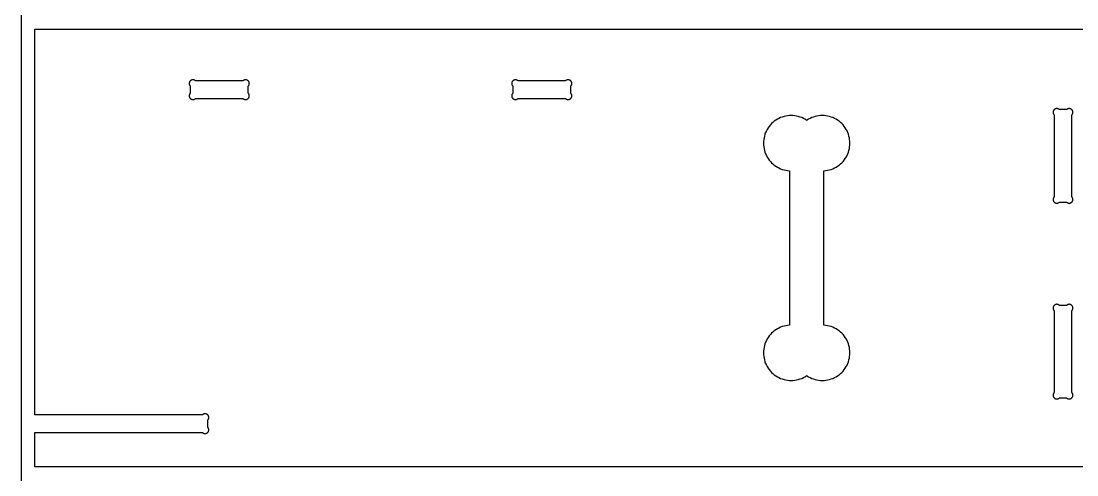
# Model space of a CAD drawing. Header units: millimetres. Extents: x 0 to 2787, y 0 to 1840.
# Drawn here: x 0 to 917, y 918 to 1312 of the extents above; entities that cross this region are included whole.
import ezdxf

# ---------------------------------------------------------------- set-up
doc = ezdxf.new("R2010")
doc.units = ezdxf.units.MM
for name, color, linetype in [('CHAPA_NAO_CORTAR', 8, 'Continuous'), ('CORTE_EXTERNO', 1, 'Continuous'), ('CORTE_INTERNO', 5, 'Continuous')]:
    doc.layers.add(name, color=color, linetype=linetype)

msp = doc.modelspace()

# ---------------------------------------------------------------- linework, layer by layer
at = {"layer": 'CHAPA_NAO_CORTAR'}
msp.add_lwpolyline([(0, 0), (2750, 0), (2750, 1840), (0, 1840)], close=True, dxfattribs=at)
at = {"layer": 'CORTE_EXTERNO'}
msp.add_lwpolyline([(1512, 925), (12, 925), (12, 954.85), (157.4, 954.85), (157.4, 954.85), (157.64, 954.64), (157.9, 954.45), (158.17, 954.28), (158.46, 954.15), (158.76, 954.04), (159.07, 953.96), (159.38, 953.91), (159.7, 953.9), (160.02, 953.91), (160.34, 953.96), (160.65, 954.04), (160.95, 954.15), (161.23, 954.28), (161.51, 954.45), (161.76, 954.64), (162, 954.85), (162.21, 955.09), (162.4, 955.34), (162.57, 955.62), (162.7, 955.9), (162.81, 956.2), (162.89, 956.51), (162.94, 956.83), (162.95, 957.15), (162.94, 957.47), (162.89, 957.78), (162.81, 958.09), (162.7, 958.39), (162.57, 958.68), (162.4, 958.95), (162.21, 959.21), (162, 959.45), (162, 965.55), (162.21, 965.79), (162.4, 966.05), (162.57, 966.32), (162.7, 966.61), (162.81, 966.91), (162.89, 967.22), (162.94, 967.53), (162.95, 967.85), (162.94, 968.17), (162.89, 968.49), (162.81, 968.8), (162.7, 969.1), (162.57, 969.38), (162.4, 969.66), (162.21, 969.91), (162, 970.15), (161.76, 970.36), (161.51, 970.55), (161.23, 970.72), (160.95, 970.85), (160.65, 970.96), (160.34, 971.04), (160.02, 971.09), (159.7, 971.1), (159.38, 971.09), (159.07, 971.04), (158.76, 970.96), (158.46, 970.85), (158.17, 970.72), (157.9, 970.55), (157.64, 970.36), (157.4, 970.15), (12, 970.15), (12, 970.15), (12, 1305), (1512, 1305)], dxfattribs=at)
at = {"layer": 'CORTE_INTERNO'}
for points in [[(151.45, 1260.15), (151.21, 1260.36), (150.95, 1260.55), (150.68, 1260.72), (150.39, 1260.85), (150.09, 1260.96), (149.78, 1261.04), (149.47, 1261.09), (149.15, 1261.1), (148.83, 1261.09), (148.51, 1261.04), (148.2, 1260.96), (147.9, 1260.85), (147.62, 1260.72), (147.34, 1260.55), (147.09, 1260.36), (146.85, 1260.15), (146.64, 1259.91), (146.45, 1259.66), (146.28, 1259.38), (146.15, 1259.1), (146.04, 1258.8), (145.96, 1258.49), (145.91, 1258.17), (145.9, 1257.85), (145.91, 1257.53), (145.96, 1257.22), (146.04, 1256.91), (146.15, 1256.61), (146.28, 1256.32), (146.45, 1256.05), (146.64, 1255.79), (146.85, 1255.55), (146.85, 1249.45), (146.64, 1249.21), (146.45, 1248.95), (146.28, 1248.68), (146.15, 1248.39), (146.04, 1248.09), (145.96, 1247.78), (145.91, 1247.47), (145.9, 1247.15), (145.91, 1246.83), (145.96, 1246.51), (146.04, 1246.2), (146.15, 1245.9), (146.28, 1245.62), (146.45, 1245.34), (146.64, 1245.09), (146.85, 1244.85), (147.09, 1244.64), (147.34, 1244.45), (147.62, 1244.28), (147.9, 1244.15), (148.2, 1244.04), (148.51, 1243.96), (148.83, 1243.91), (149.15, 1243.9), (149.47, 1243.91), (149.78, 1243.96), (150.09, 1244.04), (150.39, 1244.15), (150.68, 1244.28), (150.95, 1244.45), (151.21, 1244.64), (151.45, 1244.85), (192.55, 1244.85), (192.79, 1244.64), (193.05, 1244.45), (193.32, 1244.28), (193.61, 1244.15), (193.91, 1244.04), (194.22, 1243.96), (194.53, 1243.91), (194.85, 1243.9), (195.17, 1243.91), (195.49, 1243.96), (195.8, 1244.04), (196.1, 1244.15), (196.38, 1244.28), (196.66, 1244.45), (196.91, 1244.64), (197.15, 1244.85), (197.36, 1245.09), (197.55, 1245.34), (197.72, 1245.62), (197.85, 1245.9), (197.96, 1246.2), (198.04, 1246.51), (198.09, 1246.83), (198.1, 1247.15), (198.09, 1247.47), (198.04, 1247.78), (197.96, 1248.09), (197.85, 1248.39), (197.72, 1248.68), (197.55, 1248.95), (197.36, 1249.21), (197.15, 1249.45), (197.15, 1255.55), (197.36, 1255.79), (197.55, 1256.05), (197.72, 1256.32), (197.85, 1256.61), (197.96, 1256.91), (198.04, 1257.22), (198.09, 1257.53), (198.1, 1257.85), (198.09, 1258.17), (198.04, 1258.49), (197.96, 1258.8), (197.85, 1259.1), (197.72, 1259.38), (197.55, 1259.66), (197.36, 1259.91), (197.15, 1260.15), (196.91, 1260.36), (196.66, 1260.55), (196.38, 1260.72), (196.1, 1260.85), (195.8, 1260.96), (195.49, 1261.04), (195.17, 1261.09), (194.85, 1261.1), (194.53, 1261.09), (194.22, 1261.04), (193.91, 1260.96), (193.61, 1260.85), (193.32, 1260.72), (193.05, 1260.55), (192.79, 1260.36), (192.55, 1260.15), (151.45, 1260.15)], [(431.45, 1260.15), (431.21, 1260.36), (430.95, 1260.55), (430.68, 1260.72), (430.39, 1260.85), (430.09, 1260.96), (429.78, 1261.04), (429.47, 1261.09), (429.15, 1261.1), (428.83, 1261.09), (428.51, 1261.04), (428.2, 1260.96), (427.9, 1260.85), (427.62, 1260.72), (427.34, 1260.55), (427.09, 1260.36), (426.85, 1260.15), (426.64, 1259.91), (426.45, 1259.66), (426.28, 1259.38), (426.15, 1259.1), (426.04, 1258.8), (425.96, 1258.49), (425.91, 1258.17), (425.9, 1257.85), (425.91, 1257.53), (425.96, 1257.22), (426.04, 1256.91), (426.15, 1256.61), (426.28, 1256.32), (426.45, 1256.05), (426.64, 1255.79), (426.85, 1255.55), (426.85, 1249.45), (426.64, 1249.21), (426.45, 1248.95), (426.28, 1248.68), (426.15, 1248.39), (426.04, 1248.09), (425.96, 1247.78), (425.91, 1247.47), (425.9, 1247.15), (425.91, 1246.83), (425.96, 1246.51), (426.04, 1246.2), (426.15, 1245.9), (426.28, 1245.62), (426.45, 1245.34), (426.64, 1245.09), (426.85, 1244.85), (427.09, 1244.64), (427.34, 1244.45), (427.62, 1244.28), (427.9, 1244.15), (428.2, 1244.04), (428.51, 1243.96), (428.83, 1243.91), (429.15, 1243.9), (429.47, 1243.91), (429.78, 1243.96), (430.09, 1244.04), (430.39, 1244.15), (430.68, 1244.28), (430.95, 1244.45), (431.21, 1244.64), (431.45, 1244.85), (472.55, 1244.85), (472.79, 1244.64), (473.05, 1244.45), (473.32, 1244.28), (473.61, 1244.15), (473.91, 1244.04), (474.22, 1243.96), (474.53, 1243.91), (474.85, 1243.9), (475.17, 1243.91), (475.49, 1243.96), (475.8, 1244.04), (476.1, 1244.15), (476.38, 1244.28), (476.66, 1244.45), (476.91, 1244.64), (477.15, 1244.85), (477.36, 1245.09), (477.55, 1245.34), (477.72, 1245.62), (477.85, 1245.9), (477.96, 1246.2), (478.04, 1246.51), (478.09, 1246.83), (478.1, 1247.15), (478.09, 1247.47), (478.04, 1247.78), (477.96, 1248.09), (477.85, 1248.39), (477.72, 1248.68), (477.55, 1248.95), (477.36, 1249.21), (477.15, 1249.45), (477.15, 1255.55), (477.36, 1255.79), (477.55, 1256.05), (477.72, 1256.32), (477.85, 1256.61), (477.96, 1256.91), (478.04, 1257.22), (478.09, 1257.53), (478.1, 1257.85), (478.09, 1258.17), (478.04, 1258.49), (477.96, 1258.8), (477.85, 1259.1), (477.72, 1259.38), (477.55, 1259.66), (477.36, 1259.91), (477.15, 1260.15), (476.91, 1260.36), (476.66, 1260.55), (476.38, 1260.72), (476.1, 1260.85), (475.8, 1260.96), (475.49, 1261.04), (475.17, 1261.09), (474.85, 1261.1), (474.53, 1261.09), (474.22, 1261.04), (473.91, 1260.96), (473.61, 1260.85), (473.32, 1260.72), (473.05, 1260.55), (472.79, 1260.36), (472.55, 1260.15), (431.45, 1260.15)], [(701.71, 1047.18), (700.18, 1047.54), (698.63, 1047.79), (697.07, 1047.95), (697, 1047.95), (697, 1182.05), (697.07, 1182.05), (698.63, 1182.21), (700.18, 1182.46), (701.71, 1182.82), (703.21, 1183.27), (704.68, 1183.83), (706.11, 1184.48), (707.5, 1185.22), (708.83, 1186.04), (710.11, 1186.96), (711.32, 1187.96), (712.47, 1189.03), (713.54, 1190.18), (714.54, 1191.39), (715.46, 1192.67), (716.28, 1194), (717.02, 1195.39), (717.67, 1196.82), (718.23, 1198.29), (718.68, 1199.79), (719.04, 1201.32), (719.29, 1202.87), (719.45, 1204.43), (719.5, 1206), (719.45, 1207.57), (719.29, 1209.13), (719.04, 1210.68), (718.68, 1212.21), (718.23, 1213.71), (717.67, 1215.18), (717.02, 1216.61), (716.28, 1218), (715.46, 1219.33), (714.54, 1220.61), (713.54, 1221.82), (712.47, 1222.97), (711.32, 1224.04), (710.11, 1225.04), (708.83, 1225.96), (707.5, 1226.78), (706.11, 1227.52), (704.68, 1228.17), (703.21, 1228.73), (701.71, 1229.18), (700.18, 1229.54), (698.63, 1229.79), (697.07, 1229.95), (695.5, 1230), (693.93, 1229.95), (692.37, 1229.79), (690.82, 1229.54), (689.29, 1229.18), (687.79, 1228.73), (686.32, 1228.17), (684.89, 1227.52), (683.5, 1226.78), (682.17, 1225.96), (682, 1225.84), (681.83, 1225.96), (680.5, 1226.78), (679.11, 1227.52), (677.68, 1228.17), (676.21, 1228.73), (674.71, 1229.18), (673.18, 1229.54), (671.63, 1229.79), (670.07, 1229.95), (668.5, 1230), (666.93, 1229.95), (665.37, 1229.79), (663.82, 1229.54), (662.29, 1229.18), (660.79, 1228.73), (659.32, 1228.17), (657.89, 1227.52), (656.5, 1226.78), (655.17, 1225.96), (653.89, 1225.04), (652.68, 1224.04), (651.53, 1222.97), (650.46, 1221.82), (649.46, 1220.61), (648.54, 1219.33), (647.72, 1218), (646.98, 1216.61), (646.33, 1215.18), (645.77, 1213.71), (645.32, 1212.21), (644.96, 1210.68), (644.71, 1209.13), (644.55, 1207.57), (644.5, 1206), (644.55, 1204.43), (644.71, 1202.87), (644.96, 1201.32), (645.32, 1199.79), (645.77, 1198.29), (646.33, 1196.82), (646.98, 1195.39), (647.72, 1194), (648.54, 1192.67), (649.46, 1191.39), (650.46, 1190.18), (651.53, 1189.03), (652.68, 1187.96), (653.89, 1186.96), (655.17, 1186.04), (656.5, 1185.22), (657.89, 1184.48), (659.32, 1183.83), (660.79, 1183.27), (662.29, 1182.82), (663.82, 1182.46), (665.37, 1182.21), (666.93, 1182.05), (667, 1182.05), (667, 1047.95), (666.93, 1047.95), (665.37, 1047.79), (663.82, 1047.54), (662.29, 1047.18), (660.79, 1046.73), (659.32, 1046.17), (657.89, 1045.52), (656.5, 1044.78), (655.17, 1043.96), (653.89, 1043.04), (652.68, 1042.04), (651.53, 1040.97), (650.46, 1039.82), (649.46, 1038.61), (648.54, 1037.33), (647.72, 1036), (646.98, 1034.61), (646.33, 1033.18), (645.77, 1031.71), (645.32, 1030.21), (644.96, 1028.68), (644.71, 1027.13), (644.55, 1025.57), (644.5, 1024), (644.55, 1022.43), (644.71, 1020.87), (644.96, 1019.32), (645.32, 1017.79), (645.77, 1016.29), (646.33, 1014.82), (646.98, 1013.39), (647.72, 1012), (648.54, 1010.67), (649.46, 1009.39), (650.46, 1008.18), (651.53, 1007.03), (652.68, 1005.96), (653.89, 1004.96), (655.17, 1004.04), (656.5, 1003.22), (657.89, 1002.48), (659.32, 1001.83), (660.79, 1001.27), (662.29, 1000.82), (663.82, 1000.46), (665.37, 1000.21), (666.93, 1000.05), (668.5, 1000), (670.07, 1000.05), (671.63, 1000.21), (673.18, 1000.46), (674.71, 1000.82), (676.21, 1001.27), (677.68, 1001.83), (679.11, 1002.48), (680.5, 1003.22), (681.83, 1004.04), (682, 1004.16), (682.17, 1004.04), (683.5, 1003.22), (684.89, 1002.48), (686.32, 1001.83), (687.79, 1001.27), (689.29, 1000.82), (690.82, 1000.46), (692.37, 1000.21), (693.93, 1000.05), (695.5, 1000), (697.07, 1000.05), (698.63, 1000.21), (700.18, 1000.46), (701.71, 1000.82), (703.21, 1001.27), (704.68, 1001.83), (706.11, 1002.48), (707.5, 1003.22), (708.83, 1004.04), (710.11, 1004.96), (711.32, 1005.96), (712.47, 1007.03), (713.54, 1008.18), (714.54, 1009.39), (715.46, 1010.67), (716.28, 1012), (717.02, 1013.39), (717.67, 1014.82), (718.23, 1016.29), (718.68, 1017.79), (719.04, 1019.32), (719.29, 1020.87), (719.45, 1022.43), (719.5, 1024), (719.45, 1025.57), (719.29, 1027.13), (719.04, 1028.68), (718.68, 1030.21), (718.23, 1031.71), (717.67, 1033.18), (717.02, 1034.61), (716.28, 1036), (715.46, 1037.33), (714.54, 1038.61), (713.54, 1039.82), (712.47, 1040.97), (711.32, 1042.04), (710.11, 1043.04), (708.83, 1043.96), (707.5, 1044.78), (706.11, 1045.52), (704.68, 1046.17), (703.21, 1046.73), (701.71, 1047.18)], [(896.85, 1159.45), (896.64, 1159.21), (896.45, 1158.95), (896.28, 1158.68), (896.15, 1158.39), (896.04, 1158.09), (895.96, 1157.78), (895.91, 1157.47), (895.9, 1157.15), (895.91, 1156.83), (895.96, 1156.51), (896.04, 1156.2), (896.15, 1155.9), (896.28, 1155.62), (896.45, 1155.34), (896.64, 1155.09), (896.85, 1154.85), (897.09, 1154.64), (897.34, 1154.45), (897.62, 1154.28), (897.9, 1154.15), (898.2, 1154.04), (898.51, 1153.96), (898.83, 1153.91), (899.15, 1153.9), (899.47, 1153.91), (899.78, 1153.96), (900.09, 1154.04), (900.39, 1154.15), (900.68, 1154.28), (900.95, 1154.45), (901.21, 1154.64), (901.45, 1154.85), (907.55, 1154.85), (907.79, 1154.64), (908.05, 1154.45), (908.32, 1154.28), (908.61, 1154.15), (908.91, 1154.04), (909.22, 1153.96), (909.53, 1153.91), (909.85, 1153.9), (910.17, 1153.91), (910.49, 1153.96), (910.8, 1154.04), (911.1, 1154.15), (911.38, 1154.28), (911.66, 1154.45), (911.91, 1154.64), (912.15, 1154.85), (912.36, 1155.09), (912.55, 1155.34), (912.72, 1155.62), (912.85, 1155.9), (912.96, 1156.2), (913.04, 1156.51), (913.09, 1156.83), (913.1, 1157.15), (913.09, 1157.47), (913.04, 1157.78), (912.96, 1158.09), (912.85, 1158.39), (912.72, 1158.68), (912.55, 1158.95), (912.36, 1159.21), (912.15, 1159.45), (912.15, 1230.55), (912.36, 1230.79), (912.55, 1231.05), (912.72, 1231.32), (912.85, 1231.61), (912.96, 1231.91), (913.04, 1232.22), (913.09, 1232.53), (913.1, 1232.85), (913.09, 1233.17), (913.04, 1233.49), (912.96, 1233.8), (912.85, 1234.1), (912.72, 1234.38), (912.55, 1234.66), (912.36, 1234.91), (912.15, 1235.15), (911.91, 1235.36), (911.66, 1235.55), (911.38, 1235.72), (911.1, 1235.85), (910.8, 1235.96), (910.49, 1236.04), (910.17, 1236.09), (909.85, 1236.1), (909.53, 1236.09), (909.22, 1236.04), (908.91, 1235.96), (908.61, 1235.85), (908.32, 1235.72), (908.05, 1235.55), (907.79, 1235.36), (907.55, 1235.15), (901.45, 1235.15), (901.21, 1235.36), (900.95, 1235.55), (900.68, 1235.72), (900.39, 1235.85), (900.09, 1235.96), (899.78, 1236.04), (899.47, 1236.09), (899.15, 1236.1), (898.83, 1236.09), (898.51, 1236.04), (898.2, 1235.96), (897.9, 1235.85), (897.62, 1235.72), (897.34, 1235.55), (897.09, 1235.36), (896.85, 1235.15), (896.64, 1234.91), (896.45, 1234.66), (896.28, 1234.38), (896.15, 1234.1), (896.04, 1233.8), (895.96, 1233.49), (895.91, 1233.17), (895.9, 1232.85), (895.91, 1232.53), (895.96, 1232.22), (896.04, 1231.91), (896.15, 1231.61), (896.28, 1231.32), (896.45, 1231.05), (896.64, 1230.79), (896.85, 1230.55), (896.85, 1159.45)], [(901.45, 1065.15), (901.21, 1065.36), (900.95, 1065.55), (900.68, 1065.72), (900.39, 1065.85), (900.09, 1065.96), (899.78, 1066.04), (899.47, 1066.09), (899.15, 1066.1), (898.83, 1066.09), (898.51, 1066.04), (898.2, 1065.96), (897.9, 1065.85), (897.62, 1065.72), (897.34, 1065.55), (897.09, 1065.36), (896.85, 1065.15), (896.64, 1064.91), (896.45, 1064.66), (896.28, 1064.38), (896.15, 1064.1), (896.04, 1063.8), (895.96, 1063.49), (895.91, 1063.17), (895.9, 1062.85), (895.91, 1062.53), (895.96, 1062.22), (896.04, 1061.91), (896.15, 1061.61), (896.28, 1061.32), (896.45, 1061.05), (896.64, 1060.79), (896.85, 1060.55), (896.85, 989.45), (896.64, 989.21), (896.45, 988.95), (896.28, 988.68), (896.15, 988.39), (896.04, 988.09), (895.96, 987.78), (895.91, 987.47), (895.9, 987.15), (895.91, 986.83), (895.96, 986.51), (896.04, 986.2), (896.15, 985.9), (896.28, 985.62), (896.45, 985.34), (896.64, 985.09), (896.85, 984.85), (897.09, 984.64), (897.34, 984.45), (897.62, 984.28), (897.9, 984.15), (898.2, 984.04), (898.51, 983.96), (898.83, 983.91), (899.15, 983.9), (899.47, 983.91), (899.78, 983.96), (900.09, 984.04), (900.39, 984.15), (900.68, 984.28), (900.95, 984.45), (901.21, 984.64), (901.45, 984.85), (907.55, 984.85), (907.79, 984.64), (908.05, 984.45), (908.32, 984.28), (908.61, 984.15), (908.91, 984.04), (909.22, 983.96), (909.53, 983.91), (909.85, 983.9), (910.17, 983.91), (910.49, 983.96), (910.8, 984.04), (911.1, 984.15), (911.38, 984.28), (911.66, 984.45), (911.91, 984.64), (912.15, 984.85), (912.36, 985.09), (912.55, 985.34), (912.72, 985.62), (912.85, 985.9), (912.96, 986.2), (913.04, 986.51), (913.09, 986.83), (913.1, 987.15), (913.09, 987.47), (913.04, 987.78), (912.96, 988.09), (912.85, 988.39), (912.72, 988.68), (912.55, 988.95), (912.36, 989.21), (912.15, 989.45), (912.15, 1060.55), (912.36, 1060.79), (912.55, 1061.05), (912.72, 1061.32), (912.85, 1061.61), (912.96, 1061.91), (913.04, 1062.22), (913.09, 1062.53), (913.1, 1062.85), (913.09, 1063.17), (913.04, 1063.49), (912.96, 1063.8), (912.85, 1064.1), (912.72, 1064.38), (912.55, 1064.66), (912.36, 1064.91), (912.15, 1065.15), (911.91, 1065.36), (911.66, 1065.55), (911.38, 1065.72), (911.1, 1065.85), (910.8, 1065.96), (910.49, 1066.04), (910.17, 1066.09), (909.85, 1066.1), (909.53, 1066.09), (909.22, 1066.04), (908.91, 1065.96), (908.61, 1065.85), (908.32, 1065.72), (908.05, 1065.55), (907.79, 1065.36), (907.55, 1065.15), (901.45, 1065.15)]]:
    msp.add_lwpolyline(points, close=True, dxfattribs=at)

doc.saveas('drawing.dxf')
